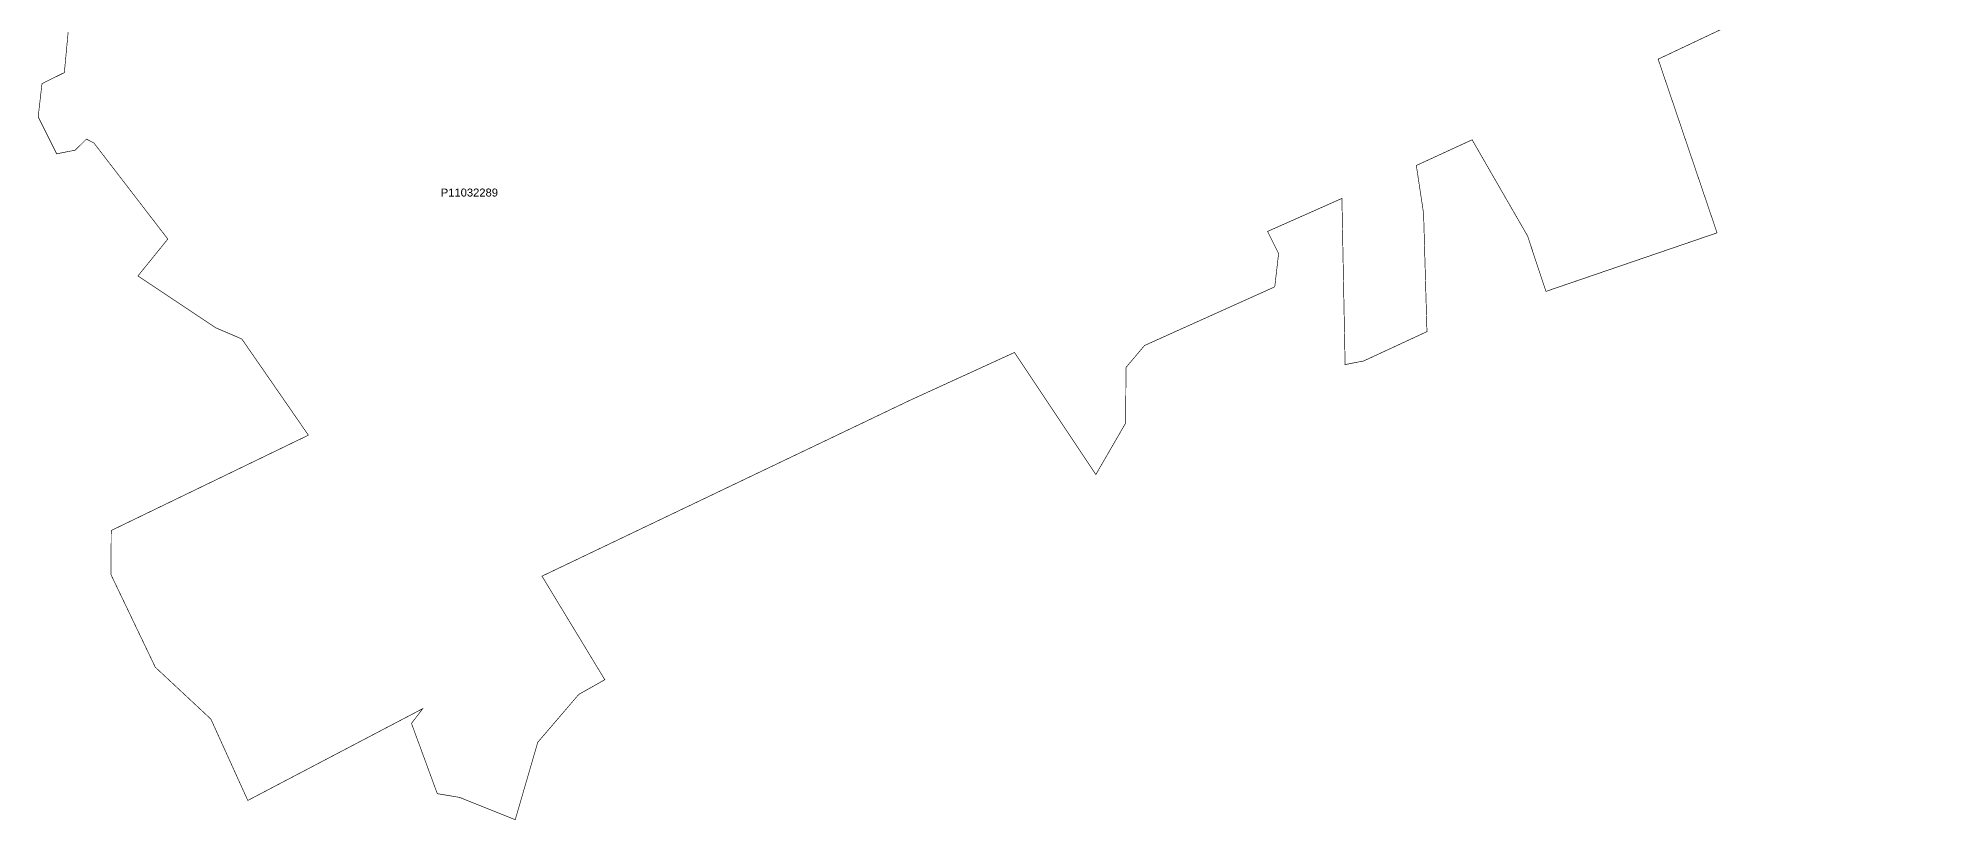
# Model space of a CAD drawing. Header units: metres. Extents: x 561401 to 594056, y 8460144 to 8508504.
# Drawn here: x 582266 to 582857, y 8495573 to 8495818 of the extents above; entities that cross this region are included whole.
import ezdxf
from ezdxf.enums import TextEntityAlignment as Align

# ---------------------------------------------------------------- set-up
doc = ezdxf.new("R2010")
doc.units = ezdxf.units.M
for name, color, linetype in [('1.2. AFECTADOS BASE GRAFICA SUNARP', 150, 'Continuous'), ('1.2. BASE GRAFICA SUNARP', 150, 'Continuous'), ('1.3 ETIQUETA P.E. Y U.C.', 1, 'Continuous')]:
    doc.layers.add(name, color=color, linetype=linetype)
doc.styles.add('Arial', font='arial.ttf', dxfattribs={"height": 1})

msp = doc.modelspace()

# ---------------------------------------------------------------- linework, layer by layer
at = {"layer": '1.2. AFECTADOS BASE GRAFICA SUNARP', "color": 64, "linetype": 'Continuous', "lineweight": -3, "const_width": 0.2}
msp.add_lwpolyline([(582857.2, 8495851), (582772.35, 8495810.9), (582790.75, 8495756.64), (582737.3, 8495738.35), (582731.55, 8495755.67), (582714.23, 8495785.71), (582696.8, 8495777.69), (582699.07, 8495762.69), (582700.12, 8495725.78), (582680.36, 8495716.62), (582674.55, 8495715.48), (582673.55, 8495767.39), (582650.31, 8495757.08), (582653.77, 8495750.15), (582652.57, 8495739.77), (582611.89, 8495721.45), (582606.07, 8495714.55), (582606.01, 8495697.25), (582596.68, 8495681.13), (582571.26, 8495719.27), (582538.72, 8495704.38), (582423.64, 8495649.38), (582443.27, 8495617.02), (582435.13, 8495612.44), (582422.32, 8495597.48), (582415.28, 8495573.29), (582397.89, 8495580.26), (582390.93, 8495581.43), (582382.87, 8495603.37), (582386.37, 8495607.98), (582331.73, 8495579.31), (582320.2, 8495604.72), (582302.84, 8495620.92), (582289.01, 8495649.8), (582289.05, 8495663.64), (582350.66, 8495693.43), (582329.86, 8495723.48), (582321.74, 8495726.97), (582297.42, 8495743.19), (582306.74, 8495754.7), (582283.62, 8495784.75), (582281.31, 8495785.92), (582277.81, 8495782.47), (582272.01, 8495781.33), (582266.24, 8495792.88), (582267.43, 8495803.26), (582274.41, 8495806.7), (582275.61, 8495819.38)], dxfattribs=at)
at = {"layer": '1.2. BASE GRAFICA SUNARP', "color": 64, "linetype": 'Continuous', "lineweight": -3, "const_width": 0.2}
msp.add_lwpolyline([(582275.61, 8495819.38), (582274.41, 8495806.7), (582267.43, 8495803.26), (582266.24, 8495792.88), (582272.01, 8495781.33), (582277.81, 8495782.47), (582281.31, 8495785.92), (582283.62, 8495784.75), (582306.74, 8495754.7), (582297.42, 8495743.19), (582321.74, 8495726.97), (582329.86, 8495723.48), (582350.66, 8495693.43), (582289.05, 8495663.64), (582289.01, 8495649.8), (582302.84, 8495620.92), (582320.2, 8495604.72), (582331.73, 8495579.31), (582386.37, 8495607.98), (582382.87, 8495603.37), (582390.93, 8495581.43), (582397.89, 8495580.26), (582415.28, 8495573.29), (582422.32, 8495597.48), (582435.13, 8495612.44), (582443.27, 8495617.02), (582423.64, 8495649.38), (582538.72, 8495704.38), (582571.26, 8495719.27), (582596.68, 8495681.13), (582606.01, 8495697.25), (582606.07, 8495714.55), (582611.89, 8495721.45), (582652.57, 8495739.77), (582653.77, 8495750.15), (582650.31, 8495757.08), (582673.55, 8495767.39), (582674.55, 8495715.48), (582680.36, 8495716.62), (582700.12, 8495725.78), (582699.07, 8495762.69), (582696.8, 8495777.69), (582696.8, 8495777.69), (582714.23, 8495785.71), (582731.55, 8495755.67), (582737.3, 8495738.35), (582790.75, 8495756.64), (582772.35, 8495810.9), (582857.2, 8495851)], dxfattribs=at)

# ---------------------------------------------------------------- texts
at = {"layer": '1.3 ETIQUETA P.E. Y U.C.', "color": 1, "linetype": 'ByBlock', "lineweight": 13, "style": 'Arial'}
msp.add_text(' P11032289', height=2.5, dxfattribs=at).set_placement((582400.47, 8495769.23), align=Align.MIDDLE_CENTER)

doc.saveas('drawing.dxf')
